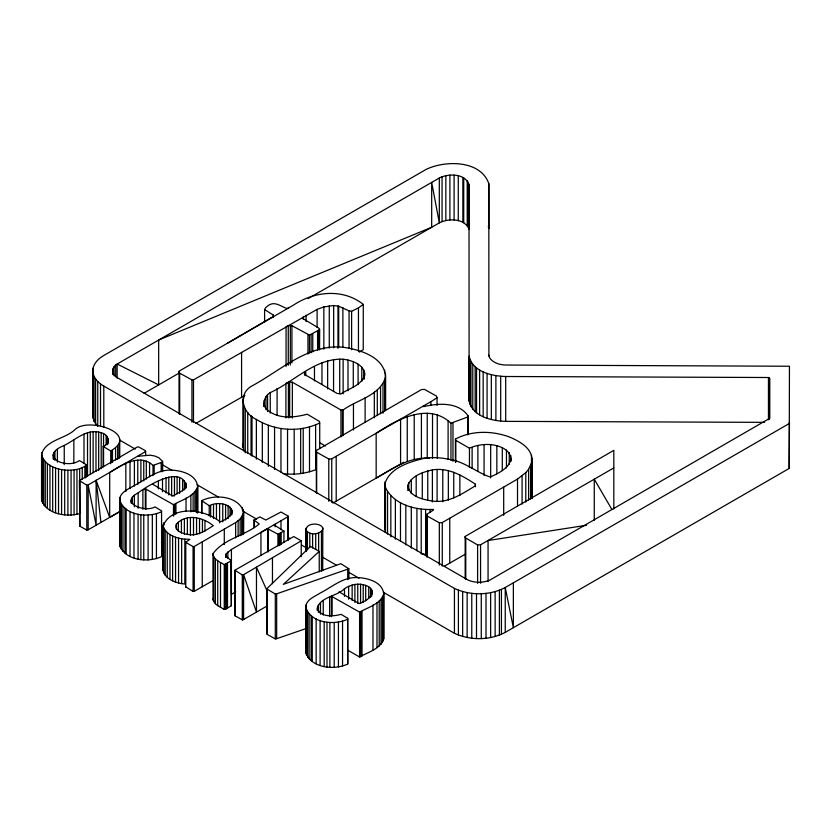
<?xml version="1.0" encoding="UTF-8"?>
<svg xmlns="http://www.w3.org/2000/svg" width="831" height="831" viewBox="0 0 831 831"><rect width="100%" height="100%" fill="white"/><g stroke="black" fill="none" stroke-linecap="round" stroke-linejoin="round"><path stroke-width="1.25" d="M317.245 610.567C317.12 597.188 337.386 596.565 344.491 588.66C349.238 585.564 354.868 583.715 360.571 584.255C378.302 586.613 373.638 598.985 358.961 603.576L339.006 591.817M469.1 401.041L469.1 356.177C472.631 371.873 491.859 376.09 505.705 376.505L768.457 377.513L769.579 378.167L769.579 418.409L490.01 580.007C483.112 582.988 474.927 583.04 468.019 580.048L117.493 377.741C111.562 375.207 111.261 366.772 117.15 364.02L439.319 178C448.449 173.347 464.841 173.264 469.006 184.472L469.1 401.041C472.631 416.736 491.859 420.953 505.705 421.369L764.572 422.356M103.158 466.96L103.158 446.455C111.001 443.785 108.612 433.917 101.195 432.774C87.411 427.934 75.642 439.796 64.247 445.426C37.572 456.126 66.21 469.827 79.464 460.571L86.611 464.851L86.611 476.392M385.491 410.4L385.491 377.066C384.763 356.956 359.605 349.487 342.985 347.233C307.834 343.754 280.192 370.948 251.294 386.301C237.251 394.777 243.057 413.807 256.374 419.406C275.103 431.04 299.846 432.681 319.717 422.979L319.416 421.431L307.293 414.233C294.714 417.432 280.026 419.364 268.818 411.065C261.433 406.733 263.469 396.387 270.252 392.606C294.153 381.72 315.178 358.036 343.13 359.231C351.939 360.28 365.069 364.653 364.653 375.446M243.576 533.242L243.576 511.449C238.03 495.878 214.886 493.946 201.673 500.688L209.225 505.674C225.045 498.226 244.584 512.239 220.402 521.754L219.779 521.66C204.862 509.091 172.069 504.573 163.105 525.805L163.105 570.658C165.639 579.726 176.369 583.227 184.825 584.027L184.825 539.163C176.369 538.374 165.639 534.863 163.105 525.805M243.639 405.995L243.639 450.859L242.881 443.993M197.622 512.249L197.622 486.613C196.615 474.054 180.223 470.066 169.669 470.117C156.155 470.107 145.581 479.716 134.165 485.564C128.836 489.054 120.287 491.879 119.612 499.389L119.612 544.243C123.996 560.738 148.261 563.065 161.64 556.552L161.557 510.847L154.95 506.879C145.259 512.945 118.791 502.911 138.154 492.887C145.695 486.987 183.267 462.763 186.258 487.6M347.472 650.05L359.584 656.978C367.676 652.314 380.515 649.001 383.725 638.925L383.725 594.061C382.727 581.503 366.336 577.514 355.782 577.566C342.268 577.524 331.694 587.257 320.278 593.012C314.939 596.502 306.39 599.328 305.725 606.838L305.725 651.691C310.108 668.186 334.374 670.513 347.753 664L347.67 618.295L341.053 614.327C333.428 616.509 320.06 617.599 317.245 608.012M383.725 638.925L383.756 592.171M613.808 508.925L613.808 450.34L465.163 536.431L465.131 537.667L477.607 544.939L480.557 544.783L613.808 467.915M363.272 304.406L358.452 307.896L351.606 311.272L349.062 310.867L338.684 306.213L333.667 305.538L323.851 306.919L317.11 309.381L193.488 379.881L191.951 379.902L179.683 373.181L179.018 371.488L179.714 370.792L293.551 305.07C314.191 291.255 342.964 288.18 363.272 304.406L363.251 349.674L359.418 352.136M322.802 527.945L322.698 529.721C319.135 534.811 309.849 535.548 306.088 530.313C305.86 523.229 317.463 522.574 321.722 526.345L322.802 527.945L322.698 570.731M301.258 540.836L243.608 574.678L242.288 574.948L234.851 570.243L293.8 536.566L301.258 540.836L301.227 556.645M163.105 570.658L163.219 524.153M243.421 533.907L243.576 511.449M531.788 498.174L531.788 462.285C533.866 448.678 519.095 440.897 508.52 436.639C491.464 430.676 471.644 430.448 455.419 439.048L455.419 462.119M162.481 471.032L162.544 461.382L158.814 457.736L154.722 455.99L150.027 455.18L138.019 456.261L139.39 455.378M467.874 434.893L467.988 415.718C458.213 401.83 438.467 403.108 423.789 406.639L423.156 406.421L423.54 405.933M97.05 425.565L94.08 421.244L92.802 415.801L92.802 370.938C92.812 364.207 97.975 358.899 103.439 355.689L426.22 169.358C445.136 160.206 480.702 159.947 488.825 183.672L488.898 356.167M92.802 415.801L93.062 368.185M364.29 379.04L364.653 372.89M86.611 464.851L85.178 466.253L79.672 468.746L79.672 513.61C66.563 517.37 45.944 514.285 41.55 499.524L41.55 454.661C44.843 440.066 65.68 438.83 74.925 429.637C88.086 416.476 140.491 433.647 110.731 450.942L103.158 446.455M41.55 499.524L41.758 497.655M305.746 375.716L305.746 371.873L304.645 372.6L304.395 374.314L337.012 393.385L340.845 393.977C348.719 388.586 360.103 385.937 364.29 376.474M475.446 484.203L475.197 485.917C462.202 493.78 448.252 503.524 432.193 501.02C422.989 499.545 408.914 496.533 407.813 485.366C411.47 475.727 423.124 471.998 432.4 469.91C448.231 467.219 462.774 475.893 475.446 484.203L475.446 486.769M384.815 483.943L385.48 487.641L385.48 532.505L384.815 528.807L384.815 483.943C389.573 467.874 409.454 461.849 424.226 458.328C433.065 456.936 442.092 457.725 450.776 459.657C465.215 462.109 476.734 472.507 490.072 476.984C533.897 459.283 498.673 435.112 469.453 448.2L455.793 440.347L455.419 439.048M384.815 528.807L385.148 481.668M119.612 544.243L119.903 542.383M305.725 651.691L306.005 649.832M383.631 592.43L454.432 633.295C470.263 640.608 489.739 640.524 505.248 632.37L789.18 468.445L789.45 422.044M789.18 468.445L789.45 366.242L506.391 365.038C500.158 364.986 493.209 363.22 489.584 357.735L488.919 355.138M186.258 485.044C185.001 491.298 177.221 492.783 172.858 496.128L152.904 484.369M285.906 417.941L285.906 383.33L289.666 381.751L292.346 382.229L340.949 409.984L343.11 409.984C357.018 399.701 380.234 395.722 385.491 377.066M142.88 509.382L142.88 490.155L145.332 488.805L173.482 504.666C181.584 499.982 194.412 496.709 197.622 486.613M329.627 616.457L329.627 597.24L331.434 596.253L359.584 612.115C367.676 607.451 380.515 604.147 383.725 594.061M319.395 349.01L319.53 329.346L318.637 328.006L302.609 318.408L303.408 316.736L303.408 319.291M184.825 539.163L189.852 539.319L185.791 542.404L193.083 546.601L194.257 546.476L235.64 522.574L240.149 519.032L243.421 513.402M385.48 487.641C393.956 504.77 415.625 510.359 433.45 509.413L433.242 510.224L426.667 514.42L427.144 516.009L439.329 522.782L442.279 522.554L517.516 479.092L525.794 472.6L528.641 469.235L531.788 462.285M288.097 516.622L231.423 549.478L226.261 553.643L226.136 556.334L231.34 560.873L231.34 605.737L225.419 609.3L224.245 609.435L217.722 605.674L215.364 603.711L213.006 599.878L212.975 553.737C223.446 538.862 245.623 535.548 259.189 523.956L253.954 519.998L259.823 516.934L265.795 520.029L280.992 512.021L287.942 515.947L288.097 539.693M176.421 524.143C173.388 530.988 183.869 534.073 188.99 534.572C198.09 535.943 206.078 530.282 213.266 525.691C203.159 517.287 186.289 513.153 176.421 524.143L176.421 529.264M264.601 322.376L264.601 309.558L265.473 307.896C273.42 299.773 278.52 305.32 286.882 308.53L288.679 307.885M286.061 366.481L286.061 326.749L288.264 325.534L291.92 325.71L309.454 335.09L319.395 329.782M306.057 628.579L276.661 638.686L275.29 638.883L267.291 634.458L266.709 633.71L266.709 588.847L310.451 546.403L319.229 551.42L319.229 571.925M319.229 551.42L283.35 584.37L340.855 563.698L348.885 568.788L348.885 579.041M260.934 555.513L260.934 532.442L267.613 528.651L277.928 534.219L283.932 531.123L274.24 525.005L275.071 524.278L275.071 526.844M316.351 450.485L316.663 452.199L328.785 459.013L331.746 458.847L430.874 401.695L437.033 397.779L436.504 396.086L424.485 389.386L421.525 389.573L316.351 450.485L316.351 492.783M212.975 553.737C213.307 559.533 219.914 562.068 224.245 564.581L231.34 560.873M145.851 451.43L88.159 484.951L86.788 485.2L79.392 480.588L137.042 447.109L138.403 446.839L145.352 450.641L145.851 455.274M227.372 343.286L273.482 316.362L273.254 315.042L264.601 309.558M144.085 393.323L178.894 373.212M308.093 298.62L439.319 222.864C448.449 218.21 464.841 218.127 469.006 229.335L469.006 184.472M195.721 423.467L244.927 395.359M79.392 480.588L79.849 526.241L86.788 530.064L88.159 529.814L119.591 511.667M332.867 503.087L403.71 462.244M185.77 586.821L193.083 591.464L194.257 591.34L212.643 580.755M235.796 591.817L231.423 594.342L231.423 549.478M267.135 605.955L243.608 619.542L242.288 619.812L235.121 615.864L234.851 570.243M444.419 566.191L465.485 554.069M789.18 423.581L505.248 587.517C489.739 595.661 470.263 595.744 454.432 588.431L103.802 386.072C98.276 382.904 92.989 377.69 92.802 370.938M162.481 462.057L153.018 465.422C140.179 453.144 121.326 464.841 109.692 472.517L109.692 517.381L120.453 511.242M467.874 416.954L450.953 423.197C428.464 401.986 396.989 419.447 376.163 433.283L376.163 478.147C392.388 468.684 409.548 456.583 429.347 458.307M266.709 588.847L275.29 594.02L276.661 593.822L348.885 568.788M119.612 499.389C123.996 515.874 148.261 518.201 161.64 511.688M305.725 606.838C310.108 623.323 334.374 625.65 347.753 619.147M283.153 473.618C294.081 475.031 305.32 473.66 315.624 469.764L315.624 424.911M41.55 454.661C45.944 469.422 66.563 472.507 79.672 468.746M586.603 525.254L488.057 540.534L488.057 581.555M422.325 554.08L425.617 554.319L425.617 509.465M319.956 442.861L325.482 446.018M161.37 542.601L163.572 543.869M119.539 440.015L135.266 449.093M162.242 464.664L172.36 470.502M197.082 484.764L218.428 497.094M243.151 511.356L256.644 519.146M288.108 537.304L290.351 538.602M301.591 545.084L306.088 547.681M321.826 556.76L336.43 565.194M348.791 572.33L358.909 578.168M611.855 509.413L594.279 479.207L594.279 520.227M267.312 591.381L256.467 567.251L256.467 612.115L243.608 574.678L243.608 619.542M88.159 529.814L88.159 484.951L96.126 525.213L96.126 480.349L109.692 517.381M231.34 605.737L231.101 560.198M488.316 226.406L488.825 228.535L488.825 183.672M96.126 480.349L100.956 522.429M347.753 664L347.67 618.295M212.975 598.59L213.006 599.878M769.579 378.167L769.579 419.177M768.457 377.513L768.457 419.811M532.069 458.722L532.069 498.455M531.476 455.253L531.476 497.551M530.645 465.796L530.645 499.119M528.641 469.235L528.641 500.002M525.794 472.6L525.794 502.08M522.086 475.883L522.086 504.085M517.516 479.092L517.516 506.017M513.361 582.832L513.361 627.685L505.248 587.517L505.248 632.37M511.117 458.556L511.117 461.112M510.805 455.492L510.805 460.623M509.247 452.635L509.247 464.176M506.453 449.997L506.453 467.936M505.705 376.505L505.705 421.369M503.69 487.153L503.69 515.345M502.298 447.514L502.298 470.585M501.425 589.418L501.425 634.282M500.688 376.266L500.688 421.12M499.389 590.239L499.389 635.102M496.845 445.582L496.845 473.774M495.889 375.643L495.889 420.507M495.131 591.63L495.131 636.494M491.329 374.688L491.329 419.541M490.674 444.616L490.674 477.939M490.643 592.669L490.643 637.522M487.07 373.399L487.07 418.263M486 593.355L486 638.218M484.068 444.637L484.068 475.405M483.164 371.821L483.164 416.684M481.274 593.698L481.274 638.561M480.557 544.783L480.557 583.227M479.632 369.982L479.632 414.846M477.898 445.707L477.898 471.343M477.607 544.939L477.607 583.393M476.537 367.894L476.537 412.758M476.506 593.687L476.506 638.551M475.155 366.762L475.155 411.625M472.787 364.362L472.787 409.226M472.122 447.847L472.122 468.352M471.769 593.334L471.769 638.198M470.959 361.776L470.959 406.639M469.712 359.044L469.712 403.908M469.453 448.2L469.453 467.427M467.988 415.718L467.988 433.657M467.541 180.981L467.541 225.845M467.302 180.691L467.302 225.554M467.136 592.628L467.136 637.491M465.776 538.353L465.776 579.363M465.163 536.431L465.163 578.729M463.719 177.886L463.719 222.739M462.857 177.45L462.857 222.303M462.659 591.579L462.659 636.442M459.865 475L459.865 495.505M458.4 590.187L458.4 635.04M458.276 175.881L458.276 220.745M455.793 440.347L455.793 462.14M454.432 588.431L454.432 633.295M454.09 175.185L454.09 220.049M453.747 472.237L453.747 497.862M452.968 422.896L452.968 461.35M450.953 423.197L450.953 460.374M449.893 175.092L449.893 219.955M449.758 518.295L449.758 563.148M448.335 470.616L448.335 500.096M448.106 421.088L448.106 459.543M445.842 175.611L445.842 220.475M442.778 469.702L442.778 501.747M442.279 522.554L442.279 566.129M442.061 176.702L442.061 221.565M439.319 178L439.319 222.864L431.684 182.405L431.684 227.268L158.669 340.024L158.669 384.888L117.15 364.02L117.15 378.115M439.329 522.782L439.329 565.08M437.272 414.877L437.272 458.452M437.096 469.494L437.096 501.529M437.033 397.779L437.033 405.476M432.525 413.713L432.525 458.577M432.4 469.91L432.4 501.955M430.874 401.695L430.874 405.549M430.084 509.465L430.084 512.031M427.768 470.897L427.768 500.376M427.238 413.256L427.238 458.12M427.144 516.009L427.144 557.019M426.667 514.42L426.667 556.718M422.283 472.818L422.283 498.455M421.41 413.516L421.41 458.38M421.224 509.133L421.224 553.997M416.913 508.479L416.913 550.776M416.186 475.976L416.186 496.481M414.212 414.659L414.212 459.522M411.303 479.57L411.303 493.676M411.303 507.097L411.303 548.117M408.738 482.707L408.738 490.394M407.813 485.366L407.813 490.498M407.252 416.611L407.252 461.475M405.819 505.144L405.819 544.876M400.573 419.385L400.573 464.238M400.49 502.62L400.49 541.064M395.369 499.514L395.369 539.246M390.84 495.816L390.84 536.836M387.547 491.869L387.547 534.167M385.511 373.597L385.511 409.486M384.68 370.169L384.68 372.735M384.649 380.453L384.649 411.22M383.257 595.91L383.257 640.774M383.008 383.725L383.008 413.204M382.353 597.686L382.353 642.55M381.003 599.411L381.003 644.264M380.556 386.872L380.556 413.786M379.206 601.062L379.206 645.926M377.295 389.905L377.295 415.542M376.983 602.652L376.983 647.515M374.324 392.107L374.324 417.744M372.974 604.999L372.974 649.863M372.309 591.381L372.309 593.947M371.706 589.813L371.706 596.222M370.512 588.327L370.512 597.302M368.725 586.946L368.725 598.476M365.692 585.408L365.692 600.792M365.11 397.582L365.11 421.93M363.781 369.951L363.781 378.926M363.22 584.66L363.22 602.61M362.025 611.315L362.025 656.178M361.797 367.198L361.797 381.304M360.758 612.011L360.758 656.874M360.571 584.255L360.571 603.472M359.584 612.115L359.584 656.978M358.452 307.896L358.452 351.471M358.099 364.207L358.099 384.711M357.756 584.183L357.756 603.41M354.899 584.453L354.899 602.392M353.455 404.302L353.455 429.939M353.268 361.672L353.268 387.308M352.147 585.045L352.147 600.429M351.606 311.272L351.606 349.726M349.062 310.867L349.062 348.033M348.625 586.364L348.625 599.182M347.992 359.989L347.992 390.757M347.722 569.391L347.722 579.643M344.491 588.66L344.491 596.346M343.13 359.231L343.13 393.842M343.11 409.984L343.11 435.621M342.891 307.584L342.891 347.316M342.465 410.067L342.465 435.704M342.549 621.152L342.549 666.015M340.949 409.984L340.949 436.898M339.713 359.075L339.713 393.686M338.684 306.213L338.684 347.233M338.435 622.076L338.435 666.94M337.978 306.057L337.978 348.355M336.202 456.354L336.202 501.218M334.207 622.523L334.207 667.386M333.667 305.538L333.667 347.836M333.563 359.47L333.563 391.515M332.068 596.378L332.068 615.605M331.746 458.847L331.746 502.423M331.434 596.253L331.434 616.758M329.876 622.481L329.876 667.345M329.273 305.766L329.273 348.064M328.785 459.013L328.785 501.311M327.643 360.706L327.643 388.898M326.999 622.19L326.999 667.054M324.183 621.671L324.183 666.535M323.851 306.919L323.851 349.217M323.238 600.927L323.238 615.023M321.971 362.773L321.971 384.556M321.452 531.352L321.452 571.084M320.475 602.704L320.475 614.234M320.091 620.487L320.091 665.351M319.717 422.979L319.717 448.615M319.53 329.346L319.53 349.851M318.938 330.291L318.938 349.519M318.637 532.972L318.637 550.922M318.429 604.739L318.429 612.426M317.598 331.091L317.598 350.318M317.556 606.339L317.556 610.193M317.11 309.381L317.11 327.331M316.663 452.199L316.663 493.209M316.144 618.804L316.144 663.668M315.718 533.741L315.718 549.125M314.471 366.835L314.471 380.941M312.757 333.885L312.757 351.835M312.601 533.834L312.601 547.941M312.269 616.571L312.269 661.434M311.116 334.789L311.116 352.728M311.106 615.75L311.106 660.614M309.797 533.232L309.797 547.338M309.496 426.926L309.496 471.79M309.454 335.09L309.454 353.03M309.111 614.067L309.111 658.931M307.958 334.872L307.958 354.099M307.584 612.333L307.584 657.196M307.418 531.944L307.418 549.883M306.504 610.556L306.504 655.41M306.088 315.178L306.088 321.587M306.088 528.184L306.088 551.254M305.985 528.485L305.985 551.555M306.005 604.968L305.881 653.582M304.645 372.6L304.645 375.165M303.222 428.329L303.222 473.192M300.666 428.723L300.666 473.587M294.184 429.274L294.184 474.137M292.346 382.229L292.346 418.118M291.92 325.71L291.92 362.887M290.32 325.285L290.32 365.017M289.666 381.751L289.666 417.64M288.409 381.99L288.409 417.879M288.264 325.534L288.264 365.266M287.942 515.947L287.942 540.306M287.547 429.212L287.547 474.075M283.932 531.123L283.932 542.664M281.158 532.962L281.158 544.492M280.961 428.536L280.961 472.112M280.982 520.86L280.982 529.835M280.192 533.512L280.192 545.053M279.102 534.104L279.102 545.645M277.928 534.219L277.928 545.759M277.097 388.42L277.097 415.334M276.661 593.822L276.661 638.686M275.29 594.02L275.29 638.883M274.562 427.217L274.562 469.515M273.254 315.042L273.254 317.608M272.464 558.017L272.464 583.653M270.252 392.606L270.252 413.111M268.351 425.264L268.351 466.284M268.236 528.776L268.236 551.846M267.613 528.651L267.613 551.722M267.572 394.891L267.572 411.553M267.291 589.605L267.291 634.458M265.941 396.792L265.941 409.61M264.216 400.241L264.216 406.65M263.915 403.793L263.915 406.349M262.316 422.688L262.316 462.42M256.374 419.406L256.374 459.148M254.411 520.788L254.411 527.197M253.954 519.998L253.954 527.695M252.011 416.404L252.011 456.136M251.055 415.635L251.055 455.367M247.742 412.519L247.742 453.529M245.27 409.299L245.27 452.885M243.743 395.764L243.743 398.329M243.254 509.559L243.254 532.629M242.881 399.14L242.839 447.452M242.797 515.313L242.797 534.541M242.662 574.959L242.662 619.822M242.444 507.731L242.444 510.286M242.288 574.948L242.288 619.812M241.707 517.194L241.707 535.133M241.582 352.427L241.582 397.28M240.149 519.032L240.149 535.694M238.133 520.819L238.133 536.203M235.64 522.574L235.64 537.958M235.121 571.011L235.121 615.864M232.067 510.13L232.046 514.399M231.402 508.541L231.402 514.95M230.062 507.066L230.062 516.041M228.109 505.747L228.109 518.565M227.86 551.898L227.86 558.307M227.497 563.262L227.497 608.126M226.261 553.643L226.261 557.487M226.24 563.989L226.24 608.853M225.824 554.838L225.824 557.393M225.585 504.635L225.585 520.019M225.419 564.436L225.419 609.3M224.297 529.17L224.297 544.554M224.245 564.581L224.245 609.435M222.76 503.95L222.76 521.889M220.506 562.587L220.506 607.451M219.613 503.679L219.613 522.907M217.722 560.811L217.722 605.674M216.455 503.846L216.455 519.23M215.364 558.858L215.364 603.711M213.796 556.926L213.796 601.779M213.505 504.469L213.505 518.565M210.669 505.56L210.669 517.1M209.225 505.674L209.225 515.937M204.956 520.829L204.956 531.082M202.432 519.52L202.432 532.339M202.245 541.895L202.245 586.759M201.871 501.405L201.871 512.945M201.673 500.688L201.673 513.506M199.533 518.419L199.533 533.803M197.653 484.722L197.653 512.914M197.155 488.462L197.155 512.81M196.563 517.703L196.563 534.364M196.241 490.238L196.241 512.031M194.89 491.962L194.89 511.179M194.257 546.476L194.257 591.34M193.509 517.36L193.509 535.299M193.488 379.881L193.488 422.179M193.104 493.614L193.104 511.553M193.083 546.601L193.083 591.464M191.951 379.902L191.951 422.2M190.87 495.203L190.87 511.865M190.413 517.412L190.413 535.361M187.37 517.9L187.37 534.562M186.061 483.403L186.061 487.246M186.04 498.029L186.04 510.847M185.77 541.957L185.791 587.268M185.604 482.364L185.604 488.773M184.409 480.879L184.409 489.854M184.378 518.824L184.378 534.208M182.612 479.497L182.612 491.028M181.657 538.831L181.657 583.684M181.428 520.196L181.428 533.014M179.683 373.181L179.683 414.202M179.589 477.96L179.589 493.344M179.018 371.488L179.018 413.786M178.561 538.176L178.561 583.04M178.333 522.19L178.333 531.165M177.107 477.212L177.107 493.874M175.923 503.866L175.923 514.119M175.549 537.221L175.549 582.074M174.645 504.562L174.645 514.815M174.468 476.807L174.468 496.024M173.482 504.666L173.482 516.207M172.609 535.943L172.609 580.796M171.643 476.734L171.643 495.962M169.991 534.499L169.991 579.363M168.786 477.004L168.786 494.944M167.26 532.536L167.26 577.4M166.034 477.596L166.034 492.98M165.203 530.438L165.203 575.291M163.915 522.481L163.915 525.047M163.811 528.184L163.811 573.047M162.544 461.382L162.544 471.634M162.512 478.916L162.512 491.734M161.172 462.763L161.172 471.738M158.378 481.211L158.378 488.898M156.436 513.703L156.436 558.567M154.151 465.381L154.151 474.356M153.018 465.422L153.018 475.675M152.333 514.628L152.333 559.492M149.58 462.701L149.58 476.807M148.105 515.075L148.105 559.938M146.298 461.122L146.298 479.061M145.955 488.929L145.955 509.434M145.332 488.805L145.332 509.31M143.753 460.395L143.753 480.9M143.763 515.033L143.763 559.897M140.906 460.062L140.906 481.855M140.886 514.742L140.886 559.606M138.154 492.887L138.154 508.271M138.081 514.223L138.081 559.086M137.769 460.114L137.769 484.473M134.393 460.551L134.393 486.187M134.362 495.255L134.362 506.785M133.978 513.039L133.978 557.902M132.316 497.291L132.316 503.7M131.443 498.891L131.443 502.734M131.142 500.563L131.142 503.119M130.02 461.652L130.02 488.566M130.031 511.356L130.031 556.219M126.167 509.123L126.167 553.986M125.834 463.314L125.834 491.516M124.993 508.302L124.993 553.166M123.009 506.619L123.009 551.483M121.471 504.884L121.471 549.748M120.402 503.098L120.402 547.961M119.747 439.692L119.747 457.642M119.903 497.52L119.778 546.133M119.082 444.377L119.082 458.483M117.67 446.538L117.67 459.356M115.706 365.079L115.706 376.62M115.592 448.511L115.592 460.042M114.055 366.814L114.055 375.789M113.047 368.673L113.047 373.794M112.663 370.595L112.663 374.438M112.486 450.485L112.486 462.026M111.905 450.797L111.905 462.337M110.731 450.942L110.731 463.76M108.175 438.56L108.175 443.692M107.428 437.033L107.428 444.72M106.129 435.6L106.129 444.564M103.802 386.072L103.802 427.092M103.543 433.824L103.543 446.642M103.553 447.234L103.553 466.461M101.195 432.774L101.195 468.663M100.509 383.912L100.509 426.21M98.681 432.068L98.681 470.523M97.757 381.543L97.757 426.396M95.991 431.705L95.991 471.437M95.617 379.019L95.617 423.883M94.08 376.391L94.08 421.244M93.134 373.68L93.134 418.544M93.134 431.684L93.134 472.704M90.278 432.006L90.278 474.304M87.515 432.671L87.515 476.246M86.788 485.2L86.788 530.064M86.382 465.526L86.382 477.067M85.333 466.17L85.333 477.7M85.178 466.253L85.178 477.794M84.004 434.073L84.004 463.553M82.248 467.77L82.248 479.31M79.849 481.378L79.849 526.241M76.951 469.494L76.951 514.347M74.084 469.993L74.084 514.856M73.845 439.879L73.845 462.95M71.071 470.253L71.071 515.116M67.903 470.273L67.903 515.137M64.704 470.055L64.704 514.908M64.247 445.426L64.247 464.654M61.587 469.577L61.587 514.441M58.544 468.85L58.544 513.714M57.391 449.426L57.391 462.233M55.584 467.874L55.584 512.737M54.919 451.451L54.919 460.416M53.745 453.03L53.745 459.439M53.153 454.682L53.153 458.899M52.696 466.648L52.696 511.512M49.943 465.194L49.943 510.057M47.357 463.542L47.357 508.406M45.279 461.87L45.279 506.733M43.669 460.145L43.669 505.009M42.506 458.369L42.506 503.233M41.758 452.791L41.799 501.405"/></g></svg>
